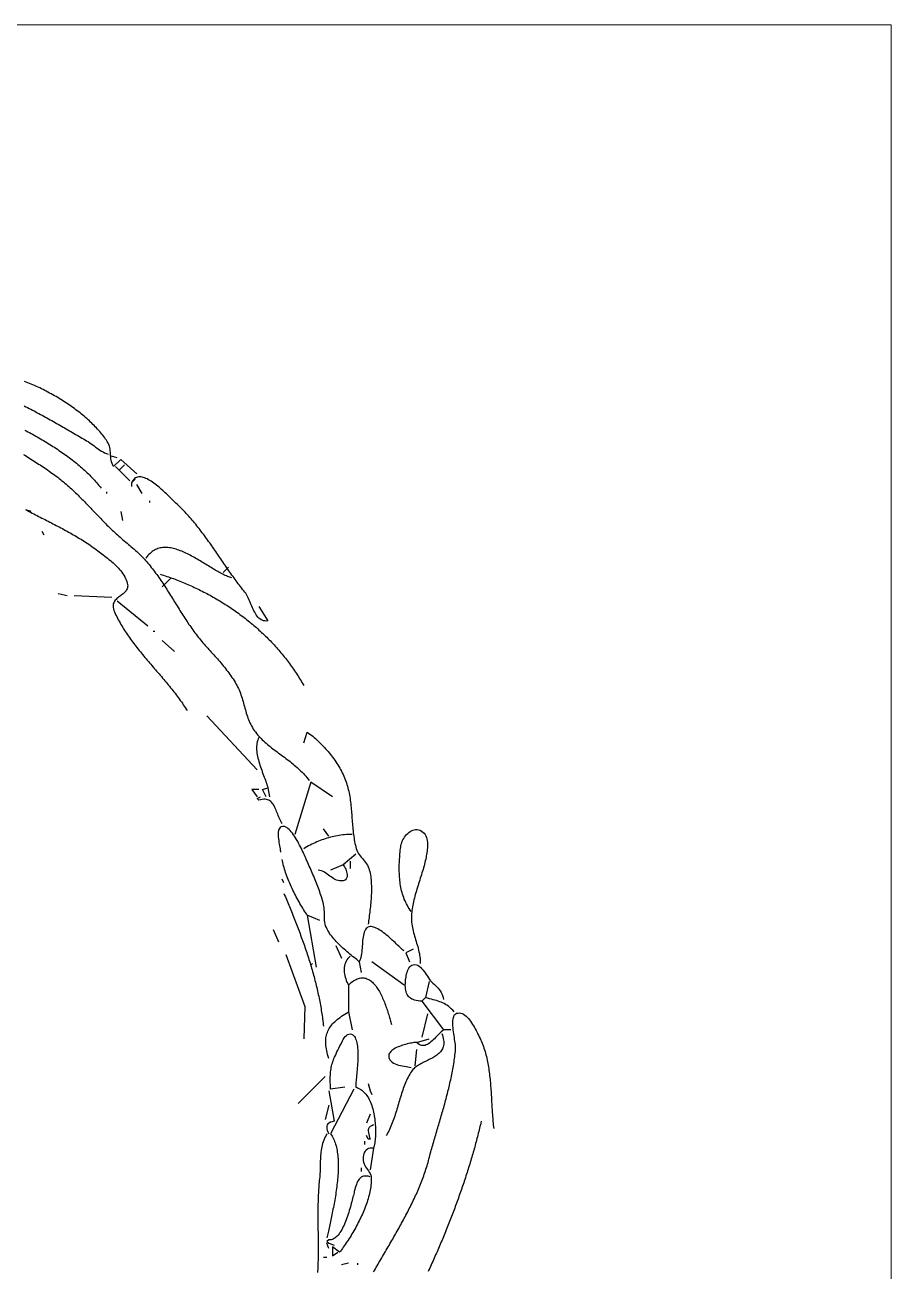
# Model space of a CAD drawing. Header units: millimetres. Extents: x 0 to 171, y 0 to 100.
# Drawn here: x 131 to 171, y 42.4 to 100 of the extents above; entities that cross this region are included whole.
import ezdxf

# ---------------------------------------------------------------- set-up
doc = ezdxf.new("R2010")
doc.units = ezdxf.units.MM
doc.layers.add('cut', color=7, linetype='CONTINUOUS', lineweight=0)
doc.layers.add('Gravur', color=7, linetype='CONTINUOUS')

msp = doc.modelspace()

# ---------------------------------------------------------------- linework, layer by layer
at = {"layer": 'cut'}
for p, q in [((0, 99.997), (171.046, 99.997)), ((171.046, 99.997), (171.046, 0))]:
    msp.add_line(p, q, dxfattribs=at)
at = {"layer": 'Gravur'}
for points in [[(136.153, 79.237), (135.406, 79.901), (135.074, 79.569), (135.034, 79.641), (135.002, 79.714), (134.978, 79.788), (134.961, 79.861), (134.948, 79.935), (134.94, 80.009), (134.934, 80.083), (134.929, 80.157), (134.924, 80.231), (134.917, 80.304), (134.908, 80.377), (134.896, 80.449), (134.878, 80.521), (134.854, 80.592), (134.822, 80.661), (134.781, 80.73), (134.742, 80.788), (134.701, 80.846), (134.659, 80.904), (134.615, 80.961), (134.571, 81.018), (134.525, 81.075), (134.478, 81.132), (134.43, 81.189), (134.381, 81.245), (134.33, 81.301), (134.279, 81.357), (134.226, 81.412), (134.173, 81.467), (134.118, 81.522), (134.063, 81.576), (134.006, 81.63), (133.949, 81.684), (133.89, 81.738), (133.831, 81.791), (133.771, 81.844), (133.709, 81.896), (133.647, 81.948), (133.585, 81.999), (133.521, 82.051), (133.457, 82.101), (133.392, 82.152), (133.326, 82.202), (133.259, 82.251), (133.192, 82.3), (133.124, 82.349), (133.055, 82.397), (132.986, 82.444), (132.916, 82.491), (132.845, 82.538), (132.774, 82.584), (132.702, 82.629), (132.63, 82.675), (132.557, 82.719), (132.484, 82.763), (132.41, 82.806), (132.336, 82.849), (132.262, 82.891), (132.187, 82.933), (132.111, 82.974), (132.035, 83.014), (131.959, 83.054), (131.883, 83.093), (131.806, 83.132), (131.729, 83.17), (131.652, 83.207), (131.574, 83.243), (131.497, 83.279), (131.419, 83.314), (131.341, 83.349), (131.262, 83.383), (131.184, 83.416), (131.106, 83.448), (131.027, 83.48), (130.948, 83.511)], [(130.938, 82.376), (131.014, 82.338), (131.089, 82.3), (131.165, 82.262), (131.24, 82.223), (131.315, 82.184), (131.391, 82.145), (131.466, 82.105), (131.541, 82.065), (131.616, 82.025), (131.691, 81.985), (131.766, 81.944), (131.84, 81.903), (131.915, 81.862), (131.99, 81.821), (132.064, 81.779), (132.139, 81.737), (132.213, 81.696), (132.287, 81.654), (132.361, 81.612), (132.435, 81.569), (132.509, 81.527), (132.583, 81.485), (132.657, 81.442), (132.731, 81.4), (132.804, 81.358), (132.878, 81.315), (132.951, 81.273), (133.024, 81.23), (133.098, 81.188), (133.171, 81.145), (133.244, 81.103), (133.316, 81.061), (133.389, 81.019), (133.462, 80.977), (133.534, 80.935), (133.606, 80.893), (133.679, 80.852), (133.751, 80.81), (133.823, 80.769), (133.898, 80.724), (133.97, 80.676), (134.04, 80.627), (134.107, 80.577), (134.173, 80.527), (134.239, 80.477), (134.304, 80.428), (134.371, 80.38), (134.439, 80.334), (134.509, 80.29), (134.582, 80.249), (134.658, 80.212), (134.739, 80.178), (134.825, 80.149)], [(130.961, 81.263), (131.033, 81.224), (131.106, 81.185), (131.178, 81.146), (131.251, 81.106), (131.323, 81.066), (131.396, 81.025), (131.469, 80.984), (131.541, 80.943), (131.614, 80.901), (131.686, 80.859), (131.759, 80.816), (131.831, 80.774), (131.904, 80.73), (131.976, 80.687), (132.048, 80.643), (132.119, 80.598), (132.191, 80.553), (132.262, 80.508), (132.333, 80.462), (132.404, 80.416), (132.475, 80.37), (132.545, 80.323), (132.615, 80.275), (132.684, 80.227), (132.753, 80.179), (132.822, 80.13), (132.89, 80.081), (132.958, 80.032), (133.026, 79.982), (133.092, 79.931), (133.159, 79.88), (133.225, 79.829), (133.29, 79.777), (133.355, 79.725), (133.419, 79.672), (133.482, 79.618), (133.545, 79.565), (133.607, 79.51), (133.669, 79.456), (133.729, 79.4), (133.789, 79.345), (133.849, 79.288), (133.907, 79.232), (133.965, 79.174), (134.022, 79.117), (134.078, 79.058), (134.133, 79), (134.187, 78.94), (134.241, 78.88), (134.293, 78.82), (134.345, 78.759), (134.395, 78.698), (134.445, 78.636), (134.494, 78.573)], [(130.898, 80.137), (130.968, 80.092), (131.039, 80.048), (131.109, 80.003), (131.179, 79.959), (131.249, 79.914), (131.32, 79.87), (131.39, 79.825), (131.46, 79.78), (131.53, 79.735), (131.6, 79.69), (131.669, 79.645), (131.739, 79.599), (131.808, 79.553), (131.877, 79.507), (131.946, 79.461), (132.014, 79.414), (132.083, 79.367), (132.151, 79.319), (132.219, 79.271), (132.286, 79.223), (132.353, 79.174), (132.42, 79.125), (132.487, 79.075), (132.553, 79.023), (132.618, 78.972), (132.683, 78.919), (132.748, 78.866), (132.812, 78.812), (132.875, 78.758), (132.938, 78.703), (133, 78.648), (133.062, 78.592), (133.124, 78.536), (133.185, 78.479), (133.246, 78.422), (133.306, 78.364), (133.366, 78.306), (133.426, 78.248), (133.486, 78.189), (133.545, 78.13), (133.604, 78.071), (133.662, 78.011), (133.721, 77.952), (133.779, 77.892), (133.838, 77.832), (133.896, 77.771), (133.954, 77.711), (134.011, 77.65), (134.069, 77.59), (134.127, 77.529), (134.185, 77.469), (134.242, 77.408), (134.3, 77.348), (134.358, 77.287), (134.416, 77.227), (134.474, 77.167), (134.532, 77.107), (134.59, 77.047), (134.648, 76.987), (134.707, 76.928), (134.766, 76.868), (134.825, 76.809), (134.884, 76.751), (134.943, 76.692), (135.003, 76.635), (135.064, 76.578), (135.125, 76.521), (135.187, 76.465), (135.25, 76.41), (135.313, 76.355), (135.376, 76.3), (135.44, 76.245), (135.504, 76.191), (135.568, 76.136), (135.633, 76.082), (135.697, 76.028), (135.761, 75.973), (135.825, 75.919), (135.889, 75.864), (135.953, 75.809), (136.016, 75.754), (136.078, 75.698), (136.14, 75.641), (136.202, 75.584), (136.263, 75.527), (136.323, 75.469), (136.382, 75.41), (136.44, 75.35), (136.497, 75.289), (136.553, 75.228), (136.608, 75.165), (136.661, 75.102), (136.714, 75.038), (136.766, 74.974), (136.817, 74.91), (136.868, 74.845), (136.918, 74.779), (136.968, 74.713), (137.017, 74.647), (137.065, 74.58), (137.113, 74.513), (137.161, 74.446), (137.208, 74.378), (137.255, 74.31), (137.301, 74.242), (137.347, 74.173), (137.393, 74.104), (137.438, 74.035), (137.483, 73.966), (137.528, 73.896), (137.573, 73.827), (137.617, 73.757), (137.661, 73.687), (137.705, 73.617), (137.749, 73.547), (137.793, 73.476), (137.837, 73.406), (137.88, 73.336), (137.924, 73.266), (137.968, 73.195), (138.011, 73.125), (138.055, 73.055), (138.099, 72.985), (138.142, 72.914), (138.186, 72.844), (138.23, 72.775), (138.275, 72.705), (138.319, 72.635), (138.364, 72.566), (138.409, 72.497), (138.454, 72.428), (138.5, 72.359), (138.545, 72.291), (138.592, 72.223), (138.638, 72.155), (138.685, 72.087), (138.733, 72.02), (138.783, 71.951), (138.833, 71.883), (138.885, 71.815), (138.937, 71.749), (138.989, 71.683), (139.042, 71.617), (139.096, 71.553), (139.15, 71.488), (139.205, 71.425), (139.26, 71.361), (139.315, 71.298), (139.37, 71.236), (139.426, 71.173), (139.481, 71.111), (139.537, 71.049), (139.593, 70.987), (139.649, 70.925), (139.705, 70.863), (139.761, 70.801), (139.816, 70.739), (139.872, 70.677), (139.927, 70.614), (139.981, 70.551), (140.036, 70.488), (140.09, 70.424), (140.144, 70.36), (140.197, 70.295), (140.249, 70.23), (140.301, 70.164), (140.352, 70.098), (140.403, 70.03), (140.453, 69.962), (140.502, 69.893), (140.55, 69.823), (140.597, 69.752), (140.644, 69.679), (140.689, 69.606), (140.733, 69.532), (140.773, 69.46), (140.811, 69.388), (140.846, 69.315), (140.878, 69.241), (140.908, 69.166), (140.937, 69.091), (140.964, 69.015), (140.989, 68.939), (141.013, 68.863), (141.036, 68.786), (141.059, 68.71), (141.081, 68.633), (141.102, 68.555), (141.124, 68.478), (141.145, 68.401), (141.167, 68.324), (141.189, 68.248), (141.212, 68.171), (141.237, 68.095), (141.262, 68.019), (141.289, 67.944), (141.317, 67.869), (141.348, 67.795), (141.38, 67.721), (141.415, 67.648), (141.452, 67.576), (141.492, 67.505), (141.535, 67.434), (141.581, 67.365), (141.631, 67.297), (141.68, 67.234), (141.73, 67.173), (141.783, 67.113), (141.837, 67.055), (141.892, 66.997), (141.949, 66.941), (142.007, 66.886), (142.066, 66.831), (142.127, 66.778), (142.188, 66.725), (142.251, 66.673), (142.314, 66.622), (142.378, 66.571), (142.442, 66.521), (142.508, 66.471), (142.573, 66.422), (142.639, 66.372), (142.706, 66.323), (142.772, 66.274), (142.839, 66.225), (142.906, 66.176), (142.973, 66.127), (143.04, 66.077), (143.106, 66.027), (143.172, 65.977), (143.238, 65.926), (143.303, 65.875), (143.368, 65.823), (143.432, 65.77), (143.495, 65.717), (143.558, 65.662), (143.619, 65.607), (143.679, 65.55), (143.739, 65.493), (143.797, 65.434), (143.854, 65.374), (143.909, 65.313), (143.963, 65.25), (144.016, 65.186), (144.067, 65.12), (144.116, 65.053)], [(135.24, 79.983), (134.908, 80.066)], [(135.821, 78.905), (135.157, 79.569)], [(135.572, 79.652), (135.323, 79.403)], [(141.793, 73.099), (142.208, 72.435), (142.136, 72.429), (142.069, 72.432), (142.007, 72.444), (141.949, 72.464), (141.895, 72.491), (141.844, 72.524), (141.796, 72.564), (141.752, 72.61), (141.71, 72.661), (141.671, 72.716), (141.634, 72.775), (141.599, 72.838), (141.566, 72.903), (141.534, 72.971), (141.502, 73.041), (141.472, 73.112), (141.442, 73.183), (141.412, 73.255), (141.382, 73.326), (141.352, 73.396), (141.321, 73.464), (141.289, 73.53), (141.256, 73.594), (141.221, 73.654), (141.184, 73.71), (141.146, 73.762), (141.094, 73.827), (141.043, 73.892), (140.992, 73.957), (140.941, 74.023), (140.891, 74.089), (140.841, 74.155), (140.792, 74.221), (140.743, 74.287), (140.694, 74.354), (140.646, 74.421), (140.598, 74.488), (140.55, 74.555), (140.502, 74.622), (140.455, 74.689), (140.407, 74.757), (140.36, 74.824), (140.313, 74.892), (140.266, 74.96), (140.22, 75.027), (140.173, 75.095), (140.127, 75.163), (140.08, 75.231), (140.034, 75.299), (139.987, 75.367), (139.941, 75.435), (139.894, 75.503), (139.847, 75.571), (139.801, 75.638), (139.754, 75.706), (139.707, 75.774), (139.66, 75.841), (139.613, 75.909), (139.565, 75.976), (139.518, 76.044), (139.47, 76.111), (139.422, 76.178), (139.374, 76.245), (139.325, 76.311), (139.276, 76.378), (139.227, 76.444), (139.177, 76.51), (139.127, 76.576), (139.077, 76.642), (139.026, 76.707), (138.975, 76.772), (138.923, 76.837), (138.871, 76.902), (138.818, 76.966), (138.765, 77.03), (138.711, 77.094), (138.657, 77.157), (138.602, 77.22), (138.547, 77.283), (138.491, 77.345), (138.434, 77.407), (138.377, 77.468), (138.319, 77.529), (138.26, 77.59), (138.2, 77.65), (138.14, 77.71), (138.079, 77.77), (138.017, 77.829), (137.955, 77.887), (137.891, 77.945), (137.86, 77.974), (137.826, 78.006), (137.788, 78.042), (137.748, 78.081), (137.706, 78.122), (137.661, 78.166), (137.613, 78.212), (137.564, 78.26), (137.512, 78.31), (137.459, 78.36), (137.404, 78.411), (137.348, 78.463), (137.291, 78.515), (137.232, 78.566), (137.173, 78.617), (137.112, 78.668), (137.051, 78.716), (136.99, 78.764), (136.928, 78.809), (136.867, 78.853), (136.805, 78.894), (136.744, 78.932), (136.683, 78.966), (136.623, 78.998), (136.563, 79.025), (136.504, 79.048), (136.447, 79.067), (136.391, 79.081), (136.336, 79.09), (136.283, 79.093), (136.231, 79.091), (136.182, 79.082), (136.134, 79.067), (136.089, 79.045), (136.046, 79.016), (136.006, 78.98), (135.969, 78.935), (135.935, 78.883), (135.904, 78.822), (136.07, 78.988)], [(134.742, 78.407), (134.742, 78.324)], [(135.904, 78.822), (135.904, 78.656)], [(136.401, 78.324), (136.153, 78.739)], [(136.733, 77.993), (136.733, 77.91)], [(131.258, 77.495), (131.01, 77.578), (131.084, 77.538), (131.158, 77.498), (131.233, 77.459), (131.307, 77.42), (131.381, 77.382), (131.455, 77.343), (131.529, 77.305), (131.603, 77.267), (131.677, 77.229), (131.75, 77.192), (131.824, 77.154), (131.898, 77.117), (131.971, 77.079), (132.045, 77.042), (132.118, 77.004), (132.191, 76.967), (132.264, 76.929), (132.338, 76.892), (132.411, 76.854), (132.483, 76.816), (132.556, 76.778), (132.629, 76.74), (132.702, 76.701), (132.774, 76.662), (132.847, 76.623), (132.919, 76.584), (132.991, 76.544), (133.063, 76.504), (133.135, 76.463), (133.207, 76.422), (133.279, 76.38), (133.351, 76.338), (133.422, 76.296), (133.493, 76.252), (133.565, 76.208), (133.636, 76.164), (133.707, 76.119), (133.778, 76.073), (133.849, 76.027), (133.92, 75.979), (133.99, 75.931), (134.06, 75.882), (134.131, 75.833), (134.201, 75.782), (134.271, 75.73), (134.341, 75.678), (134.411, 75.625), (134.471, 75.578), (134.532, 75.531), (134.596, 75.483), (134.66, 75.434), (134.725, 75.383), (134.79, 75.332), (134.856, 75.279), (134.922, 75.225), (134.987, 75.17), (135.051, 75.114), (135.115, 75.056), (135.177, 74.997), (135.237, 74.937), (135.296, 74.875), (135.352, 74.812), (135.406, 74.748), (135.456, 74.682), (135.504, 74.615), (135.548, 74.546), (135.589, 74.475), (135.625, 74.403), (135.657, 74.33), (135.684, 74.254), (135.707, 74.177), (135.719, 74.117), (135.723, 74.061), (135.72, 74.009), (135.71, 73.961), (135.694, 73.916), (135.673, 73.873), (135.648, 73.833), (135.618, 73.795), (135.584, 73.759), (135.548, 73.725), (135.509, 73.691), (135.468, 73.659), (135.427, 73.627), (135.384, 73.595), (135.342, 73.564), (135.3, 73.531), (135.26, 73.498), (135.221, 73.464), (135.185, 73.429), (135.151, 73.392), (135.121, 73.352), (135.096, 73.31), (135.075, 73.266), (135.059, 73.218), (135.05, 73.167), (135.047, 73.113), (135.051, 73.054), (135.063, 72.991), (135.083, 72.923), (135.112, 72.85), (135.146, 72.776), (135.18, 72.703), (135.216, 72.631), (135.252, 72.559), (135.29, 72.487), (135.329, 72.416), (135.368, 72.345), (135.408, 72.275), (135.45, 72.205), (135.492, 72.136), (135.535, 72.067), (135.578, 71.998), (135.623, 71.93), (135.668, 71.862), (135.714, 71.794), (135.76, 71.727), (135.808, 71.66), (135.856, 71.593), (135.904, 71.527), (135.953, 71.46), (136.002, 71.395), (136.053, 71.329), (136.103, 71.263), (136.154, 71.198), (136.205, 71.133), (136.257, 71.068), (136.309, 71.004), (136.362, 70.939), (136.415, 70.875), (136.468, 70.811), (136.521, 70.747), (136.575, 70.683), (136.629, 70.619), (136.683, 70.556), (136.737, 70.492), (136.791, 70.428), (136.846, 70.365), (136.9, 70.301), (136.955, 70.238), (137.01, 70.175), (137.064, 70.111), (137.119, 70.048), (137.173, 69.984), (137.227, 69.921), (137.282, 69.857), (137.336, 69.794), (137.39, 69.73), (137.443, 69.667), (137.497, 69.603), (137.55, 69.539), (137.603, 69.475), (137.655, 69.411), (137.708, 69.346), (137.76, 69.282), (137.811, 69.217), (137.862, 69.153), (137.913, 69.088), (137.963, 69.022), (138.013, 68.957), (138.062, 68.891), (138.11, 68.825), (138.158, 68.759), (138.206, 68.693), (138.252, 68.626), (138.298, 68.559), (138.344, 68.492), (138.388, 68.424), (138.432, 68.356), (138.475, 68.288)], [(135.406, 77.495), (135.489, 77.08)], [(131.756, 76.583), (131.839, 76.417)], [(140.549, 74.426), (140.499, 74.44), (140.447, 74.456), (140.395, 74.475), (140.342, 74.495), (140.288, 74.517), (140.233, 74.542), (140.178, 74.567), (140.121, 74.595), (140.064, 74.624), (140.006, 74.654), (139.947, 74.686), (139.888, 74.719), (139.828, 74.753), (139.768, 74.788), (139.707, 74.824), (139.645, 74.86), (139.583, 74.898), (139.521, 74.936), (139.458, 74.974), (139.395, 75.013), (139.331, 75.052), (139.267, 75.091), (139.202, 75.13), (139.138, 75.169), (139.073, 75.208), (139.008, 75.247), (138.943, 75.285), (138.877, 75.323), (138.812, 75.36), (138.747, 75.397), (138.681, 75.433), (138.615, 75.468), (138.55, 75.502), (138.484, 75.535), (138.419, 75.567), (138.354, 75.597), (138.289, 75.626), (138.224, 75.654), (138.159, 75.68), (138.095, 75.704), (138.03, 75.727), (137.966, 75.747), (137.903, 75.766), (137.84, 75.782), (137.777, 75.797), (137.715, 75.809), (137.653, 75.818), (137.592, 75.825), (137.531, 75.829), (137.471, 75.831), (137.411, 75.83), (137.352, 75.825), (137.294, 75.818), (137.237, 75.808), (137.18, 75.794), (137.124, 75.777), (137.068, 75.757), (137.014, 75.732), (136.961, 75.705), (136.908, 75.673), (136.856, 75.638), (136.805, 75.598), (136.756, 75.555), (136.707, 75.507), (136.659, 75.455), (136.613, 75.399), (136.567, 75.338)], [(140.383, 74.924), (140.134, 74.675)], [(137.231, 74.592), (137.307, 74.568), (137.383, 74.544), (137.459, 74.52), (137.535, 74.495), (137.611, 74.469), (137.686, 74.443), (137.762, 74.416), (137.837, 74.389), (137.913, 74.361), (137.988, 74.333), (138.063, 74.304), (138.138, 74.274), (138.213, 74.245), (138.288, 74.214), (138.363, 74.183), (138.437, 74.152), (138.512, 74.12), (138.586, 74.087), (138.66, 74.054), (138.734, 74.02), (138.807, 73.986), (138.881, 73.952), (138.954, 73.917), (139.028, 73.881), (139.1, 73.845), (139.173, 73.808), (139.246, 73.771), (139.318, 73.734), (139.39, 73.696), (139.462, 73.657), (139.534, 73.618), (139.606, 73.579), (139.677, 73.539), (139.748, 73.498), (139.819, 73.457), (139.889, 73.416), (139.959, 73.374), (140.029, 73.331), (140.099, 73.288), (140.168, 73.245), (140.238, 73.201), (140.306, 73.157), (140.375, 73.112), (140.443, 73.067), (140.511, 73.021), (140.579, 72.975), (140.646, 72.928), (140.713, 72.881), (140.78, 72.834), (140.847, 72.786), (140.913, 72.737), (140.978, 72.689), (141.044, 72.639), (141.109, 72.59), (141.173, 72.539), (141.238, 72.489), (141.302, 72.438), (141.365, 72.386), (141.428, 72.334), (141.491, 72.282), (141.553, 72.229), (141.615, 72.176), (141.677, 72.123), (141.738, 72.068), (141.799, 72.014), (141.859, 71.959), (141.919, 71.904), (141.979, 71.848), (142.038, 71.792), (142.096, 71.736), (142.155, 71.679), (142.212, 71.621), (142.27, 71.564), (142.326, 71.506), (142.383, 71.447), (142.439, 71.388), (142.494, 71.329), (142.549, 71.269), (142.603, 71.209), (142.657, 71.149), (142.711, 71.088), (142.763, 71.027), (142.816, 70.965), (142.868, 70.903), (142.919, 70.841), (142.97, 70.778), (143.02, 70.715), (143.07, 70.652), (143.119, 70.588), (143.168, 70.524), (143.216, 70.459), (143.263, 70.394), (143.31, 70.329), (143.357, 70.263), (143.403, 70.197), (143.448, 70.131), (143.492, 70.064), (143.537, 69.997), (143.58, 69.93), (143.623, 69.862), (143.665, 69.794), (143.707, 69.726), (143.748, 69.657), (143.788, 69.588), (143.828, 69.519), (143.867, 69.449)], [(137.729, 74.426), (137.314, 74.011)], [(132.917, 73.596), (132.503, 73.679)], [(134.991, 73.513), (133.249, 73.596)], [(136.65, 72.186), (135.24, 73.348)], [(136.982, 71.937), (136.899, 71.937)], [(137.894, 71.025), (137.314, 71.523)], [(141.71, 65.55), (139.388, 68.039)], [(141.793, 67.043), (141.763, 66.978), (141.739, 66.912), (141.719, 66.843), (141.705, 66.772), (141.695, 66.7), (141.689, 66.627), (141.688, 66.552), (141.69, 66.477), (141.696, 66.4), (141.705, 66.322), (141.718, 66.244), (141.733, 66.164), (141.751, 66.085), (141.771, 66.005), (141.793, 65.925), (141.816, 65.845), (141.842, 65.764), (141.868, 65.684), (141.896, 65.605), (141.924, 65.525), (141.953, 65.447), (141.982, 65.369), (142.01, 65.292), (142.039, 65.215), (142.067, 65.14), (142.094, 65.067), (142.12, 64.994), (142.145, 64.923), (142.168, 64.854), (142.189, 64.786), (142.208, 64.721)], [(143.867, 66.795), (144.033, 67.292), (144.096, 67.246), (144.158, 67.199), (144.221, 67.15), (144.283, 67.099), (144.345, 67.047), (144.407, 66.994), (144.469, 66.939), (144.529, 66.884), (144.59, 66.827), (144.65, 66.768), (144.709, 66.709), (144.768, 66.648), (144.826, 66.586), (144.883, 66.524), (144.939, 66.46), (144.995, 66.395), (145.049, 66.329), (145.103, 66.263), (145.155, 66.195), (145.207, 66.127), (145.257, 66.058), (145.307, 65.988), (145.355, 65.917), (145.401, 65.846), (145.447, 65.774), (145.491, 65.702), (145.533, 65.628), (145.574, 65.555), (145.614, 65.481), (145.651, 65.406), (145.688, 65.331), (145.722, 65.256), (145.755, 65.18), (145.786, 65.104), (145.815, 65.028), (145.842, 64.951), (145.867, 64.875), (145.89, 64.798), (145.911, 64.721), (145.932, 64.639), (145.95, 64.557), (145.967, 64.475), (145.983, 64.393), (145.997, 64.31), (146.01, 64.227), (146.022, 64.144), (146.033, 64.061), (146.043, 63.977), (146.052, 63.894), (146.06, 63.81), (146.068, 63.726), (146.075, 63.642), (146.082, 63.558), (146.088, 63.474), (146.095, 63.39), (146.101, 63.306), (146.107, 63.222), (146.114, 63.138), (146.12, 63.054), (146.127, 62.97), (146.135, 62.887), (146.143, 62.804), (146.152, 62.72), (146.161, 62.637), (146.171, 62.555), (146.183, 62.472), (146.195, 62.39), (146.209, 62.308), (146.224, 62.226), (146.24, 62.145), (146.258, 62.064), (146.277, 61.984), (146.298, 61.904), (146.324, 61.829), (146.356, 61.759), (146.394, 61.692), (146.437, 61.628), (146.484, 61.567), (146.534, 61.507), (146.584, 61.447), (146.635, 61.388), (146.685, 61.327), (146.733, 61.265), (146.778, 61.201), (146.819, 61.134), (146.854, 61.063), (146.882, 60.988), (146.903, 60.915), (146.922, 60.841), (146.939, 60.764), (146.953, 60.686), (146.966, 60.606), (146.976, 60.525), (146.984, 60.442), (146.991, 60.359), (146.996, 60.274), (146.999, 60.189), (147, 60.103), (147, 60.016), (146.999, 59.928), (146.997, 59.841), (146.993, 59.753), (146.988, 59.664), (146.983, 59.576), (146.976, 59.488), (146.969, 59.401), (146.961, 59.313), (146.952, 59.227), (146.943, 59.14), (146.933, 59.055), (146.923, 58.971), (146.913, 58.887), (146.903, 58.805), (146.893, 58.724), (146.882, 58.645), (146.872, 58.567), (146.862, 58.491), (146.853, 58.417)], [(141.793, 64.638), (141.461, 64.638), (141.71, 64.306)], [(142.125, 64.306), (141.959, 64.638), (142.208, 64.721), (142.291, 64.306)], [(145.194, 64.306), (144.199, 64.97), (143.452, 62.564)], [(142.871, 63.062), (142.836, 63.118), (142.803, 63.177), (142.773, 63.238), (142.744, 63.301), (142.717, 63.364), (142.69, 63.428), (142.665, 63.493), (142.64, 63.557), (142.615, 63.62), (142.59, 63.682), (142.565, 63.742), (142.538, 63.801), (142.51, 63.857), (142.481, 63.91), (142.449, 63.96), (142.416, 64.006), (142.379, 64.048), (142.34, 64.085), (142.297, 64.118), (142.251, 64.144), (142.2, 64.165), (142.145, 64.179), (142.086, 64.187), (142.021, 64.187), (141.951, 64.18), (141.875, 64.164), (141.793, 64.14), (141.71, 64.223), (141.876, 64.306)], [(148.512, 57.172), (148.481, 57.196), (148.446, 57.226), (148.407, 57.261), (148.363, 57.301), (148.315, 57.346), (148.264, 57.394), (148.21, 57.445), (148.153, 57.499), (148.094, 57.555), (148.032, 57.613), (147.968, 57.672), (147.903, 57.731), (147.836, 57.79), (147.768, 57.848), (147.7, 57.905), (147.631, 57.961), (147.562, 58.014), (147.493, 58.064), (147.425, 58.111), (147.358, 58.154), (147.292, 58.193), (147.227, 58.226), (147.164, 58.254), (147.103, 58.276), (147.045, 58.291), (146.989, 58.298), (146.937, 58.298), (146.887, 58.29), (146.842, 58.273), (146.8, 58.246), (146.763, 58.209), (146.725, 58.157), (146.693, 58.098), (146.667, 58.034), (146.645, 57.964), (146.628, 57.89), (146.614, 57.813), (146.603, 57.732), (146.595, 57.649), (146.588, 57.563), (146.582, 57.477), (146.576, 57.389), (146.571, 57.302), (146.564, 57.215), (146.556, 57.129), (146.545, 57.045), (146.532, 56.964), (146.515, 56.886), (146.495, 56.811), (146.469, 56.74), (146.438, 56.675), (146.379, 56.722), (146.319, 56.77), (146.258, 56.819), (146.195, 56.869), (146.132, 56.92), (146.068, 56.972), (146.004, 57.025), (145.939, 57.079), (145.874, 57.134), (145.81, 57.19), (145.745, 57.247), (145.682, 57.304), (145.619, 57.363), (145.556, 57.422), (145.495, 57.482), (145.435, 57.542), (145.377, 57.604), (145.32, 57.666), (145.265, 57.729), (145.212, 57.792), (145.162, 57.856), (145.114, 57.92), (145.068, 57.985), (145.025, 58.051), (144.985, 58.117), (144.949, 58.184), (144.916, 58.251), (144.883, 58.332), (144.859, 58.413), (144.842, 58.495), (144.832, 58.577), (144.826, 58.659), (144.824, 58.742), (144.824, 58.825), (144.824, 58.908), (144.824, 58.992), (144.821, 59.075), (144.815, 59.16), (144.803, 59.244), (144.785, 59.329), (144.763, 59.415), (144.74, 59.499), (144.716, 59.583), (144.69, 59.667), (144.664, 59.749), (144.637, 59.831), (144.609, 59.912), (144.581, 59.992), (144.551, 60.072), (144.521, 60.152), (144.491, 60.231), (144.46, 60.31), (144.428, 60.388), (144.396, 60.466), (144.363, 60.544), (144.33, 60.622), (144.296, 60.7), (144.263, 60.777), (144.229, 60.855), (144.195, 60.933), (144.16, 61.01), (144.126, 61.088), (144.091, 61.166), (144.057, 61.244), (144.022, 61.323), (144.004, 61.364), (143.983, 61.413), (143.959, 61.468), (143.932, 61.53), (143.903, 61.597), (143.871, 61.668), (143.837, 61.744), (143.8, 61.822), (143.761, 61.903), (143.721, 61.986), (143.678, 62.069), (143.634, 62.153), (143.589, 62.236), (143.542, 62.318), (143.494, 62.397), (143.445, 62.474), (143.395, 62.548), (143.345, 62.617), (143.294, 62.681), (143.243, 62.74), (143.191, 62.792), (143.139, 62.836), (143.088, 62.873), (143.036, 62.901), (142.985, 62.92), (142.935, 62.929), (142.885, 62.927), (142.828, 62.91), (142.782, 62.881), (142.746, 62.841), (142.719, 62.792), (142.701, 62.734), (142.689, 62.668), (142.685, 62.597), (142.685, 62.521), (142.69, 62.442), (142.699, 62.36), (142.71, 62.278), (142.723, 62.196), (142.737, 62.115), (142.751, 62.037), (142.764, 61.964), (142.776, 61.895), (142.784, 61.833), (142.788, 61.779), (142.788, 61.735)], [(146.106, 62.564), (146.018, 62.561), (145.931, 62.557), (145.845, 62.551), (145.759, 62.544), (145.674, 62.535), (145.591, 62.524), (145.507, 62.512), (145.425, 62.498), (145.343, 62.483), (145.262, 62.466), (145.181, 62.447), (145.101, 62.427), (145.021, 62.406), (144.942, 62.383), (144.864, 62.358), (144.786, 62.332), (144.708, 62.304), (144.63, 62.275), (144.553, 62.244), (144.476, 62.212), (144.4, 62.178), (144.323, 62.143), (144.247, 62.106), (144.171, 62.068), (144.095, 62.028), (144.019, 61.987), (143.943, 61.945), (143.867, 61.901)], [(145.028, 62.481), (144.779, 62.813)], [(148.844, 58.997), (148.794, 59.064), (148.748, 59.132), (148.704, 59.202), (148.663, 59.272), (148.624, 59.343), (148.588, 59.416), (148.555, 59.489), (148.523, 59.564), (148.494, 59.639), (148.468, 59.715), (148.443, 59.792), (148.421, 59.87), (148.4, 59.948), (148.382, 60.027), (148.365, 60.107), (148.35, 60.187), (148.337, 60.268), (148.326, 60.349), (148.316, 60.43), (148.308, 60.512), (148.302, 60.594), (148.297, 60.676), (148.293, 60.758), (148.29, 60.841), (148.289, 60.924), (148.289, 61.006), (148.29, 61.089), (148.292, 61.172), (148.295, 61.254), (148.299, 61.336), (148.304, 61.419), (148.309, 61.5), (148.316, 61.582), (148.323, 61.663), (148.33, 61.744), (148.338, 61.824), (148.346, 61.904), (148.355, 61.983), (148.365, 62.047), (148.381, 62.112), (148.402, 62.178), (148.429, 62.245), (148.46, 62.311), (148.496, 62.376), (148.536, 62.439), (148.58, 62.5), (148.629, 62.556), (148.68, 62.608), (148.735, 62.655), (148.792, 62.696), (148.853, 62.731), (148.915, 62.757), (148.98, 62.776), (149.046, 62.785), (149.114, 62.784), (149.182, 62.773), (149.252, 62.75), (149.323, 62.715), (149.385, 62.67), (149.438, 62.618), (149.483, 62.559), (149.518, 62.494), (149.546, 62.424), (149.567, 62.35), (149.581, 62.272), (149.59, 62.192), (149.594, 62.11), (149.594, 62.028), (149.59, 61.946), (149.583, 61.864), (149.574, 61.785), (149.564, 61.709), (149.552, 61.637), (149.541, 61.569), (149.527, 61.493), (149.511, 61.416), (149.494, 61.339), (149.476, 61.26), (149.456, 61.181), (149.434, 61.102), (149.412, 61.022), (149.389, 60.941), (149.365, 60.86), (149.34, 60.778), (149.315, 60.696), (149.289, 60.613), (149.263, 60.531), (149.236, 60.448), (149.21, 60.364), (149.183, 60.281), (149.157, 60.198), (149.131, 60.114), (149.105, 60.031), (149.08, 59.947), (149.056, 59.864), (149.032, 59.78), (149.009, 59.697), (148.987, 59.615), (148.967, 59.532), (148.947, 59.45), (148.929, 59.368), (148.913, 59.287), (148.898, 59.206), (148.884, 59.126), (148.873, 59.046), (148.864, 58.967), (148.857, 58.888), (148.852, 58.811), (148.849, 58.734), (148.849, 58.658), (148.852, 58.583), (148.857, 58.502), (148.867, 58.421), (148.879, 58.34), (148.894, 58.259), (148.911, 58.178), (148.93, 58.097), (148.951, 58.016), (148.973, 57.935), (148.996, 57.854), (149.02, 57.774), (149.045, 57.693), (149.069, 57.613), (149.094, 57.532), (149.117, 57.452), (149.141, 57.372), (149.163, 57.293), (149.183, 57.214), (149.202, 57.135), (149.219, 57.056), (149.233, 56.978), (149.245, 56.9), (149.254, 56.822), (149.259, 56.745), (149.261, 56.668), (149.258, 56.592)], [(144.033, 58.831), (143.991, 58.891), (143.949, 58.953), (143.906, 59.017), (143.864, 59.083), (143.821, 59.151), (143.778, 59.22), (143.736, 59.291), (143.693, 59.364), (143.651, 59.438), (143.609, 59.513), (143.567, 59.589), (143.526, 59.667), (143.485, 59.745), (143.445, 59.824), (143.406, 59.904), (143.367, 59.984), (143.329, 60.065), (143.291, 60.146), (143.255, 60.228), (143.22, 60.31), (143.186, 60.391), (143.153, 60.473), (143.121, 60.554), (143.09, 60.635), (143.061, 60.716), (143.033, 60.796), (143.007, 60.875), (142.982, 60.954), (142.959, 61.032), (142.938, 61.108), (142.918, 61.184), (142.901, 61.258), (142.885, 61.331), (142.871, 61.403)], [(146.272, 61.652), (145.692, 61.154), (145.723, 61.111), (145.754, 61.061), (145.784, 61.007), (145.811, 60.95), (145.834, 60.89), (145.854, 60.828), (145.868, 60.767), (145.876, 60.707), (145.877, 60.649), (145.871, 60.594), (145.855, 60.544), (145.83, 60.5), (145.795, 60.464), (145.747, 60.435), (145.688, 60.416), (145.615, 60.407), (145.528, 60.411), (145.455, 60.423), (145.387, 60.444), (145.322, 60.473), (145.26, 60.508), (145.199, 60.548), (145.139, 60.592), (145.08, 60.637), (145.021, 60.683), (144.96, 60.728), (144.897, 60.771), (144.832, 60.81), (144.764, 60.845), (144.691, 60.873), (144.613, 60.894), (144.53, 60.905)], [(145.692, 61.154), (145.111, 60.905)], [(146.023, 61.32), (146.023, 60.988)], [(142.954, 60.324), (142.871, 60.49)], [(142.954, 59.827), (142.986, 59.751), (143.018, 59.676), (143.05, 59.6), (143.082, 59.524), (143.114, 59.448), (143.146, 59.372), (143.177, 59.295), (143.209, 59.219), (143.24, 59.142), (143.272, 59.065), (143.303, 58.988), (143.334, 58.911), (143.365, 58.833), (143.396, 58.756), (143.427, 58.678), (143.458, 58.6), (143.489, 58.522), (143.519, 58.444), (143.549, 58.366), (143.579, 58.288), (143.609, 58.209), (143.639, 58.131), (143.668, 58.052), (143.698, 57.973), (143.727, 57.894), (143.756, 57.815), (143.785, 57.736), (143.813, 57.657), (143.841, 57.578), (143.869, 57.498), (143.897, 57.419), (143.925, 57.339), (143.952, 57.259), (143.979, 57.179), (144.005, 57.099), (144.032, 57.019), (144.058, 56.939), (144.084, 56.859), (144.109, 56.779), (144.134, 56.698), (144.159, 56.618), (144.184, 56.537), (144.208, 56.457), (144.232, 56.376), (144.256, 56.295), (144.279, 56.214), (144.301, 56.133), (144.324, 56.052), (144.346, 55.971), (144.368, 55.89), (144.389, 55.809), (144.41, 55.728), (144.43, 55.647), (144.45, 55.566), (144.47, 55.484), (144.489, 55.403), (144.508, 55.321), (144.526, 55.24), (144.544, 55.158), (144.561, 55.077), (144.578, 54.995), (144.595, 54.914), (144.611, 54.832), (144.626, 54.751), (144.641, 54.669), (144.656, 54.587), (144.669, 54.506), (144.683, 54.424), (144.696, 54.342), (144.708, 54.261), (144.72, 54.179), (144.731, 54.097), (144.742, 54.015), (144.752, 53.934), (144.762, 53.852), (144.771, 53.77), (144.779, 53.689)], [(144.613, 58.583), (144.033, 58.831), (144.447, 56.426)], [(142.457, 58.168), (142.706, 57.587)], [(145.36, 57.421), (145.609, 56.841)], [(148.927, 57.255), (148.595, 57.089), (148.761, 56.675)], [(143.037, 57.007), (143.922, 54.601), (143.867, 53.108)], [(144.282, 56.592), (144.199, 56.509)], [(146.023, 56.924), (145.963, 56.872), (145.911, 56.816), (145.867, 56.756), (145.829, 56.692), (145.798, 56.625), (145.774, 56.556), (145.757, 56.484), (145.745, 56.41), (145.74, 56.335), (145.74, 56.258), (145.745, 56.182), (145.755, 56.105), (145.769, 56.028), (145.789, 55.952), (145.812, 55.877), (145.839, 55.803), (145.87, 55.732), (145.904, 55.663), (145.941, 55.596), (146.002, 55.654), (146.062, 55.705), (146.121, 55.751), (146.179, 55.791), (146.236, 55.826), (146.292, 55.856), (146.346, 55.88), (146.4, 55.899), (146.453, 55.913), (146.504, 55.923), (146.555, 55.928), (146.605, 55.928), (146.653, 55.925), (146.701, 55.917), (146.748, 55.905), (146.794, 55.889), (146.838, 55.87), (146.882, 55.847), (146.925, 55.82), (146.967, 55.79), (147.008, 55.758), (147.048, 55.722), (147.088, 55.683), (147.126, 55.642), (147.163, 55.598), (147.2, 55.551), (147.235, 55.503), (147.27, 55.452), (147.304, 55.4), (147.337, 55.345), (147.37, 55.289), (147.401, 55.231), (147.432, 55.172), (147.462, 55.112), (147.491, 55.051), (147.519, 54.989), (147.546, 54.925), (147.573, 54.862), (147.599, 54.798), (147.624, 54.733), (147.649, 54.668), (147.672, 54.603), (147.695, 54.539), (147.717, 54.474), (147.739, 54.41), (147.76, 54.347), (147.78, 54.284), (147.799, 54.221), (147.818, 54.16), (147.836, 54.1), (147.854, 54.042), (147.87, 53.984), (147.887, 53.928), (147.902, 53.874), (147.917, 53.822), (147.931, 53.771)], [(146.438, 56.675), (146.521, 56.177)], [(148.512, 55.596), (147.019, 56.675)], [(149.341, 54.85), (149.246, 54.854), (149.157, 54.862), (149.076, 54.876), (149.001, 54.895), (148.933, 54.919), (148.871, 54.948), (148.816, 54.982), (148.767, 55.02), (148.724, 55.063), (148.686, 55.112), (148.654, 55.164), (148.627, 55.222), (148.606, 55.284), (148.589, 55.351), (148.578, 55.422), (148.571, 55.498), (148.568, 55.578), (148.57, 55.663), (148.576, 55.752), (148.585, 55.845), (148.593, 55.904), (148.603, 55.969), (148.615, 56.039), (148.631, 56.11), (148.65, 56.182), (148.674, 56.253), (148.702, 56.32), (148.736, 56.382), (148.776, 56.436), (148.823, 56.481), (148.876, 56.515), (148.937, 56.536), (149.006, 56.541), (149.083, 56.529), (149.147, 56.506), (149.209, 56.469), (149.268, 56.42), (149.325, 56.363), (149.381, 56.298), (149.434, 56.227), (149.487, 56.152), (149.538, 56.076), (149.589, 55.999), (149.64, 55.924), (149.691, 55.853), (149.742, 55.787), (149.793, 55.729), (149.846, 55.679), (149.916, 55.619), (149.981, 55.561), (150.04, 55.502), (150.094, 55.443), (150.143, 55.383), (150.187, 55.32), (150.226, 55.253), (150.261, 55.182), (150.29, 55.106), (150.316, 55.023), (150.337, 54.933)], [(145.941, 55.596), (145.941, 54.352)], [(149.673, 55.762), (149.507, 55.016)], [(150.835, 54.352), (150.764, 54.428), (150.695, 54.496), (150.627, 54.556), (150.561, 54.61), (150.495, 54.657), (150.429, 54.699), (150.363, 54.736), (150.296, 54.769), (150.228, 54.799), (150.159, 54.825), (150.088, 54.85), (150.014, 54.872), (149.939, 54.895), (149.86, 54.916), (149.778, 54.939), (149.692, 54.962), (149.602, 54.988), (149.507, 55.016), (149.341, 54.85), (150.337, 53.523), (150.284, 53.479), (150.231, 53.432), (150.178, 53.382), (150.125, 53.329), (150.072, 53.275), (150.019, 53.22), (149.965, 53.166), (149.912, 53.112), (149.858, 53.059), (149.805, 53.009), (149.751, 52.963), (149.697, 52.92), (149.643, 52.882), (149.589, 52.85), (149.534, 52.824), (149.48, 52.805), (149.425, 52.794), (149.37, 52.792), (149.315, 52.8), (149.26, 52.818), (149.204, 52.847), (149.148, 52.888), (149.093, 52.942), (149.673, 53.108)], [(145.028, 52.195), (144.999, 52.29), (144.974, 52.381), (144.952, 52.47), (144.933, 52.555), (144.917, 52.638), (144.904, 52.719), (144.895, 52.797), (144.889, 52.872), (144.886, 52.946), (144.887, 53.017), (144.891, 53.086), (144.898, 53.153), (144.909, 53.219), (144.923, 53.282), (144.941, 53.344), (144.962, 53.405), (144.986, 53.464), (145.014, 53.522), (145.045, 53.578), (145.08, 53.634), (145.118, 53.688), (145.16, 53.742), (145.205, 53.794), (145.254, 53.846), (145.307, 53.898), (145.363, 53.949), (145.422, 54), (145.485, 54.05), (145.552, 54.1), (145.622, 54.15), (145.696, 54.2), (145.774, 54.251), (145.855, 54.301), (145.941, 54.352), (146.106, 53.523)], [(147.102, 42.326), (147.143, 42.398), (147.184, 42.47), (147.225, 42.542), (147.267, 42.614), (147.308, 42.686), (147.35, 42.758), (147.392, 42.83), (147.434, 42.903), (147.476, 42.975), (147.519, 43.047), (147.561, 43.12), (147.603, 43.192), (147.646, 43.265), (147.688, 43.338), (147.731, 43.41), (147.773, 43.483), (147.816, 43.556), (147.858, 43.629), (147.9, 43.702), (147.943, 43.775), (147.985, 43.848), (148.027, 43.921), (148.069, 43.994), (148.111, 44.068), (148.153, 44.141), (148.195, 44.215), (148.236, 44.288), (148.277, 44.362), (148.319, 44.436), (148.36, 44.51), (148.4, 44.583), (148.441, 44.657), (148.481, 44.732), (148.521, 44.806), (148.561, 44.88), (148.6, 44.954), (148.639, 45.029), (148.678, 45.103), (148.716, 45.178), (148.754, 45.253), (148.792, 45.328), (148.829, 45.403), (148.866, 45.478), (148.903, 45.553), (148.939, 45.628), (148.975, 45.704), (149.01, 45.779), (149.045, 45.855), (149.079, 45.93), (149.113, 46.006), (149.146, 46.082), (149.179, 46.158), (149.211, 46.235), (149.243, 46.311), (149.274, 46.387), (149.304, 46.464), (149.334, 46.541), (149.363, 46.618), (149.392, 46.695), (149.42, 46.772), (149.448, 46.849), (149.474, 46.926), (149.5, 47.004), (149.526, 47.081), (149.55, 47.159), (149.574, 47.237), (149.597, 47.315), (149.62, 47.393), (149.641, 47.472), (149.662, 47.55), (149.683, 47.631), (149.705, 47.712), (149.726, 47.792), (149.748, 47.873), (149.77, 47.953), (149.793, 48.033), (149.815, 48.113), (149.838, 48.193), (149.86, 48.273), (149.883, 48.353), (149.906, 48.432), (149.929, 48.512), (149.953, 48.591), (149.976, 48.671), (149.999, 48.75), (150.023, 48.829), (150.046, 48.908), (150.069, 48.988), (150.093, 49.067), (150.116, 49.146), (150.14, 49.225), (150.163, 49.304), (150.186, 49.383), (150.209, 49.462), (150.232, 49.541), (150.255, 49.62), (150.278, 49.699), (150.301, 49.778), (150.324, 49.857), (150.346, 49.936), (150.368, 50.015), (150.39, 50.095), (150.412, 50.174), (150.434, 50.253), (150.455, 50.333), (150.476, 50.412), (150.497, 50.492), (150.518, 50.571), (150.538, 50.651), (150.558, 50.731), (150.577, 50.811), (150.597, 50.891), (150.616, 50.971), (150.634, 51.051), (150.652, 51.132), (150.67, 51.212), (150.687, 51.293), (150.704, 51.374), (150.721, 51.455), (150.737, 51.536), (150.752, 51.618), (150.767, 51.699), (150.782, 51.781), (150.796, 51.863), (150.809, 51.945), (150.822, 52.027), (150.835, 52.11), (150.846, 52.193), (150.857, 52.276), (150.868, 52.359), (150.878, 52.442), (150.887, 52.526), (150.896, 52.61), (150.898, 52.656), (150.896, 52.71), (150.892, 52.772), (150.884, 52.841), (150.875, 52.915), (150.864, 52.995), (150.851, 53.078), (150.838, 53.165), (150.825, 53.254), (150.812, 53.345), (150.8, 53.436), (150.789, 53.528), (150.78, 53.618), (150.774, 53.706), (150.77, 53.791), (150.769, 53.872), (150.773, 53.949), (150.78, 54.021), (150.792, 54.086), (150.81, 54.144), (150.834, 54.194), (150.863, 54.235), (150.9, 54.266), (150.944, 54.286), (151.009, 54.301), (151.074, 54.302), (151.137, 54.292), (151.199, 54.272), (151.26, 54.241), (151.319, 54.203), (151.377, 54.156), (151.432, 54.104), (151.486, 54.045), (151.538, 53.982), (151.588, 53.916), (151.636, 53.847), (151.682, 53.776), (151.725, 53.705), (151.766, 53.634), (151.804, 53.564), (151.84, 53.497), (151.873, 53.434), (151.903, 53.375), (151.931, 53.321), (151.955, 53.274), (151.992, 53.201), (152.028, 53.127), (152.062, 53.052), (152.094, 52.978), (152.125, 52.902), (152.154, 52.827), (152.182, 52.75), (152.208, 52.674), (152.233, 52.597), (152.257, 52.519), (152.279, 52.441), (152.3, 52.363), (152.32, 52.285), (152.339, 52.206), (152.356, 52.127), (152.373, 52.047), (152.388, 51.967), (152.403, 51.887), (152.417, 51.807), (152.429, 51.726), (152.441, 51.645), (152.452, 51.564), (152.463, 51.483), (152.472, 51.402), (152.481, 51.32), (152.49, 51.239), (152.497, 51.157), (152.505, 51.075), (152.512, 50.993), (152.518, 50.911), (152.524, 50.829), (152.53, 50.747), (152.535, 50.665), (152.54, 50.582), (152.545, 50.5), (152.55, 50.418), (152.554, 50.336), (152.559, 50.254), (152.563, 50.172), (152.568, 50.09), (152.573, 50.008), (152.577, 49.926), (152.582, 49.845), (152.587, 49.763), (152.593, 49.682), (152.598, 49.601), (152.604, 49.52), (152.611, 49.439), (152.617, 49.359), (152.625, 49.278), (152.632, 49.199), (152.641, 49.119), (152.65, 49.039), (152.659, 48.96)], [(149.59, 54.269), (149.341, 53.191)], [(145.775, 50.868), (145.111, 50.785), (145.106, 50.894), (145.102, 50.996), (145.099, 51.092), (145.097, 51.183), (145.097, 51.269), (145.099, 51.352), (145.102, 51.43), (145.106, 51.505), (145.113, 51.578), (145.121, 51.648), (145.132, 51.717), (145.144, 51.784), (145.159, 51.851), (145.176, 51.917), (145.195, 51.984), (145.217, 52.051), (145.242, 52.12), (145.269, 52.19), (145.299, 52.263), (145.332, 52.339), (145.368, 52.418), (145.407, 52.5), (145.449, 52.587), (145.495, 52.679), (145.544, 52.776), (145.567, 52.823), (145.594, 52.88), (145.626, 52.944), (145.661, 53.012), (145.701, 53.08), (145.744, 53.147), (145.79, 53.207), (145.841, 53.26), (145.894, 53.301), (145.951, 53.327), (146.011, 53.336), (146.074, 53.324), (146.14, 53.288), (146.179, 53.254), (146.213, 53.213), (146.244, 53.166), (146.271, 53.112), (146.294, 53.052), (146.315, 52.987), (146.331, 52.918), (146.345, 52.843), (146.356, 52.765), (146.364, 52.683), (146.37, 52.598), (146.374, 52.51), (146.376, 52.42), (146.375, 52.328), (146.374, 52.235), (146.37, 52.141), (146.366, 52.046), (146.36, 51.952), (146.353, 51.857), (146.346, 51.764), (146.338, 51.672), (146.33, 51.581), (146.321, 51.493), (146.313, 51.407), (146.305, 51.324), (146.298, 51.245), (146.291, 51.17), (146.285, 51.099), (146.279, 51.033), (146.276, 50.972), (146.273, 50.917), (146.272, 50.868), (146.334, 50.851), (146.394, 50.828), (146.451, 50.8), (146.505, 50.768), (146.558, 50.732), (146.608, 50.691), (146.655, 50.647), (146.701, 50.598), (146.744, 50.546), (146.785, 50.491), (146.824, 50.432), (146.86, 50.371), (146.895, 50.306), (146.927, 50.239), (146.958, 50.17), (146.986, 50.098), (147.013, 50.024), (147.037, 49.949), (147.059, 49.872), (147.08, 49.793), (147.099, 49.713), (147.116, 49.632), (147.131, 49.551), (147.144, 49.469), (147.156, 49.386), (147.166, 49.303), (147.174, 49.22), (147.18, 49.137), (147.185, 49.055), (147.189, 48.973), (147.191, 48.892), (147.191, 48.811), (147.19, 48.732), (147.187, 48.654), (147.183, 48.578), (147.177, 48.504), (147.17, 48.431), (147.162, 48.361), (147.152, 48.293), (147.142, 48.227), (147.13, 48.165), (147.116, 48.105), (147.102, 48.048), (147.017, 48.055), (146.94, 48.049), (146.872, 48.032), (146.812, 48.003), (146.761, 47.965), (146.717, 47.917), (146.682, 47.86), (146.655, 47.795), (146.635, 47.724), (146.624, 47.646), (146.62, 47.563), (146.624, 47.476), (146.637, 47.397), (146.661, 47.324), (146.694, 47.256), (146.732, 47.192), (146.775, 47.13), (146.819, 47.068), (146.863, 47.006), (146.904, 46.941), (146.94, 46.874), (146.968, 46.802), (146.987, 46.723), (146.994, 46.638), (146.993, 46.564), (146.99, 46.489), (146.984, 46.414), (146.977, 46.338), (146.967, 46.261), (146.955, 46.184), (146.942, 46.106), (146.927, 46.028), (146.909, 45.95), (146.89, 45.871), (146.87, 45.792), (146.847, 45.712), (146.823, 45.633), (146.798, 45.553), (146.771, 45.473), (146.742, 45.394), (146.713, 45.314), (146.682, 45.234), (146.649, 45.154), (146.616, 45.075), (146.581, 44.996), (146.546, 44.917), (146.509, 44.838), (146.472, 44.76), (146.433, 44.682), (146.394, 44.605), (146.354, 44.528), (146.313, 44.452), (146.272, 44.376), (146.23, 44.301), (146.187, 44.227), (146.144, 44.153), (146.101, 44.081), (146.057, 44.009), (146.013, 43.938), (145.969, 43.869), (145.924, 43.8), (145.88, 43.732), (145.835, 43.666), (145.79, 43.601), (145.746, 43.537), (145.701, 43.474), (145.657, 43.412), (145.613, 43.352), (145.569, 43.294), (145.526, 43.237), (145.194, 43.486), (145.194, 43.071), (145.443, 43.237)], [(150.254, 53.357), (150.285, 53.273), (150.309, 53.194), (150.327, 53.119), (150.34, 53.047), (150.347, 52.979), (150.348, 52.915), (150.345, 52.854), (150.336, 52.796), (150.323, 52.741), (150.305, 52.689), (150.283, 52.64), (150.258, 52.593), (150.228, 52.549), (150.195, 52.507), (150.159, 52.467), (150.12, 52.429), (150.078, 52.392), (150.034, 52.358), (149.988, 52.324), (149.939, 52.292), (149.889, 52.262), (149.837, 52.232), (149.784, 52.203), (149.73, 52.174), (149.675, 52.146), (149.62, 52.119), (149.564, 52.092), (149.508, 52.064), (149.452, 52.037), (149.397, 52.009), (149.343, 51.981), (149.289, 51.952), (149.237, 51.923), (149.185, 51.892), (149.136, 51.861), (149.088, 51.828), (149.043, 51.794), (149, 51.759), (148.959, 51.722), (148.921, 51.683), (148.887, 51.642), (148.855, 51.598), (148.813, 51.533), (148.772, 51.466), (148.734, 51.397), (148.697, 51.327), (148.661, 51.256), (148.627, 51.184), (148.594, 51.111), (148.563, 51.037), (148.533, 50.962), (148.504, 50.886), (148.476, 50.809), (148.448, 50.732), (148.422, 50.654), (148.396, 50.575), (148.371, 50.496), (148.346, 50.416), (148.322, 50.336), (148.298, 50.256), (148.274, 50.175), (148.25, 50.095), (148.227, 50.014), (148.203, 49.933), (148.179, 49.852), (148.154, 49.772), (148.129, 49.692), (148.104, 49.611), (148.078, 49.532), (148.051, 49.452), (148.024, 49.374), (147.995, 49.295), (147.966, 49.218), (147.935, 49.141), (147.904, 49.065), (147.871, 48.99), (147.836, 48.915), (147.8, 48.842), (147.763, 48.77), (147.724, 48.699), (147.682, 48.629)], [(150.669, 53.523), (150.337, 53.523)], [(149.093, 52.942), (149.056, 52.94), (149.013, 52.936), (148.964, 52.93), (148.91, 52.922), (148.851, 52.912), (148.788, 52.9), (148.722, 52.886), (148.654, 52.87), (148.584, 52.851), (148.513, 52.831), (148.441, 52.809), (148.37, 52.785), (148.3, 52.759), (148.232, 52.731), (148.166, 52.701), (148.103, 52.669), (148.044, 52.635), (147.99, 52.599), (147.941, 52.561), (147.898, 52.522), (147.862, 52.48), (147.833, 52.437), (147.813, 52.392), (147.801, 52.345), (147.799, 52.296), (147.807, 52.246), (147.826, 52.193), (147.857, 52.139), (147.9, 52.083), (147.959, 52.027), (148.025, 51.981), (148.098, 51.943), (148.176, 51.914), (148.258, 51.89), (148.344, 51.872), (148.43, 51.856), (148.517, 51.843), (148.603, 51.83), (148.687, 51.816), (148.768, 51.8), (148.844, 51.781)], [(149.093, 52.61), (149.01, 51.864)], [(144.862, 51.366), (143.618, 50.122)], [(146.189, 50.785), (145.111, 48.712), (145.147, 48.658), (145.182, 48.603), (145.214, 48.545), (145.243, 48.485), (145.271, 48.424), (145.297, 48.36), (145.32, 48.295), (145.342, 48.228), (145.362, 48.159), (145.38, 48.088), (145.396, 48.016), (145.41, 47.943), (145.422, 47.868), (145.433, 47.792), (145.442, 47.715), (145.45, 47.636), (145.456, 47.556), (145.461, 47.475), (145.464, 47.393), (145.466, 47.311), (145.466, 47.227), (145.465, 47.142), (145.463, 47.057), (145.46, 46.971), (145.456, 46.885), (145.45, 46.798), (145.444, 46.711), (145.436, 46.623), (145.428, 46.535), (145.418, 46.446), (145.408, 46.358), (145.397, 46.269), (145.386, 46.181), (145.373, 46.092), (145.36, 46.004), (145.347, 45.915), (145.332, 45.827), (145.318, 45.739), (145.303, 45.652), (145.287, 45.565), (145.271, 45.478), (145.255, 45.392), (145.239, 45.307), (145.222, 45.222), (145.205, 45.139), (145.189, 45.056), (145.172, 44.974), (145.155, 44.893), (145.138, 44.813), (145.121, 44.734), (145.104, 44.656), (145.088, 44.58), (145.072, 44.505), (145.056, 44.431), (145.04, 44.359), (145.025, 44.288), (145.01, 44.219), (144.996, 44.152), (144.983, 44.086), (144.969, 44.022), (144.957, 43.961), (144.945, 43.901)], [(146.853, 51.034), (146.936, 50.702)], [(145.028, 50.702), (145.277, 49.292), (145.181, 49.272), (145.101, 49.245), (145.038, 49.212), (144.99, 49.172), (144.957, 49.127), (144.938, 49.074), (144.932, 49.015), (144.939, 48.95), (144.958, 48.877), (144.988, 48.798), (145.028, 48.712)], [(146.936, 50.702), (147.019, 50.536)], [(145.028, 50.039), (144.862, 49.375)], [(146.936, 49.624), (146.77, 49.209)], [(147.102, 49.126), (147.014, 49.09), (146.949, 49.049), (146.902, 49.003), (146.872, 48.952), (146.857, 48.897), (146.854, 48.836), (146.86, 48.77), (146.874, 48.7), (146.893, 48.626), (146.914, 48.546), (146.936, 48.463), (146.853, 48.463), (146.77, 48.629)], [(152.079, 49.292), (152.06, 49.213), (152.042, 49.134), (152.023, 49.054), (152.004, 48.975), (151.985, 48.896), (151.965, 48.817), (151.945, 48.737), (151.925, 48.658), (151.905, 48.579), (151.884, 48.5), (151.864, 48.421), (151.843, 48.342), (151.821, 48.263), (151.8, 48.184), (151.778, 48.104), (151.756, 48.025), (151.734, 47.946), (151.712, 47.867), (151.689, 47.788), (151.666, 47.709), (151.643, 47.63), (151.62, 47.552), (151.596, 47.473), (151.572, 47.394), (151.549, 47.315), (151.524, 47.236), (151.5, 47.157), (151.475, 47.079), (151.45, 47), (151.425, 46.921), (151.4, 46.842), (151.375, 46.764), (151.349, 46.685), (151.323, 46.607), (151.297, 46.528), (151.271, 46.449), (151.244, 46.371), (151.218, 46.293), (151.191, 46.214), (151.164, 46.136), (151.136, 46.057), (151.109, 45.979), (151.081, 45.901), (151.053, 45.822), (151.025, 45.744), (150.997, 45.666), (150.969, 45.588), (150.94, 45.51), (150.911, 45.432), (150.883, 45.354), (150.853, 45.276), (150.824, 45.198), (150.795, 45.12), (150.765, 45.042), (150.735, 44.964), (150.705, 44.886), (150.675, 44.809), (150.645, 44.731), (150.614, 44.653), (150.583, 44.576), (150.553, 44.498), (150.522, 44.42), (150.49, 44.343), (150.459, 44.266), (150.428, 44.188), (150.396, 44.111), (150.364, 44.034), (150.332, 43.956), (150.3, 43.879), (150.268, 43.802), (150.235, 43.725), (150.203, 43.648), (150.17, 43.571), (150.137, 43.494), (150.104, 43.417), (150.071, 43.34), (150.038, 43.263), (150.005, 43.187), (149.971, 43.11), (149.937, 43.034), (149.904, 42.957), (149.87, 42.88), (149.836, 42.804), (149.801, 42.728), (149.767, 42.651), (149.733, 42.575), (149.698, 42.499), (149.663, 42.423), (149.629, 42.347)], [(144.945, 48.712), (144.902, 48.641), (144.862, 48.57), (144.827, 48.497), (144.796, 48.422), (144.769, 48.346), (144.745, 48.27), (144.724, 48.192), (144.706, 48.113), (144.69, 48.033), (144.678, 47.953), (144.667, 47.872), (144.658, 47.79), (144.651, 47.708), (144.645, 47.625), (144.641, 47.543), (144.637, 47.46), (144.634, 47.376), (144.632, 47.293), (144.629, 47.21), (144.627, 47.127), (144.625, 47.044), (144.622, 46.962), (144.618, 46.88), (144.613, 46.799), (144.607, 46.718), (144.599, 46.638), (144.59, 46.554), (144.582, 46.47), (144.575, 46.387), (144.568, 46.303), (144.562, 46.22), (144.556, 46.137), (144.551, 46.054), (144.547, 45.971), (144.543, 45.888), (144.539, 45.805), (144.536, 45.722), (144.533, 45.64), (144.531, 45.557), (144.529, 45.475), (144.527, 45.392), (144.526, 45.31), (144.525, 45.228), (144.524, 45.146), (144.524, 45.064), (144.523, 44.982), (144.523, 44.9), (144.524, 44.818), (144.524, 44.736), (144.525, 44.654), (144.525, 44.573), (144.526, 44.491), (144.527, 44.409), (144.528, 44.328), (144.529, 44.246), (144.53, 44.165), (144.531, 44.083), (144.532, 44.002), (144.533, 43.921), (144.534, 43.839), (144.534, 43.758), (144.535, 43.677), (144.535, 43.596), (144.536, 43.514), (144.536, 43.433), (144.536, 43.352), (144.536, 43.271), (144.535, 43.19), (144.534, 43.109), (144.533, 43.028), (144.532, 42.946), (144.53, 42.865), (144.528, 42.784), (144.525, 42.703), (144.522, 42.622), (144.519, 42.541), (144.515, 42.46), (144.511, 42.378), (144.506, 42.297)], [(146.687, 48.38), (146.687, 48.214)], [(147.102, 48.048), (146.936, 47.053)], [(146.936, 46.721), (146.853, 46.748), (146.776, 46.761), (146.706, 46.763), (146.642, 46.753), (146.584, 46.733), (146.53, 46.703), (146.482, 46.664), (146.438, 46.617), (146.399, 46.563), (146.363, 46.503), (146.331, 46.438), (146.303, 46.368), (146.277, 46.295), (146.253, 46.218), (146.232, 46.14), (146.221, 46.095), (146.208, 46.045), (146.195, 45.99), (146.18, 45.93), (146.165, 45.866), (146.148, 45.798), (146.131, 45.727), (146.112, 45.653), (146.092, 45.576), (146.071, 45.496), (146.049, 45.415), (146.026, 45.332), (146.002, 45.248), (145.977, 45.163), (145.951, 45.078), (145.924, 44.992), (145.895, 44.907), (145.865, 44.822), (145.835, 44.738), (145.803, 44.656), (145.77, 44.575), (145.736, 44.496), (145.7, 44.42), (145.664, 44.347), (145.626, 44.276), (145.587, 44.21), (145.547, 44.147), (145.506, 44.088), (145.464, 44.034), (145.42, 43.985), (145.376, 43.942), (145.33, 43.904), (145.282, 43.872), (145.234, 43.847), (145.184, 43.828), (145.134, 43.817), (145.081, 43.813), (145.028, 43.818), (144.945, 43.735), (145.028, 43.652), (145.277, 43.569)], [(146.521, 47.136), (146.521, 46.97)], [(145.028, 43.403), (144.945, 43.652)], [(144.945, 42.988), (144.779, 42.988)], [(145.941, 42.739), (145.609, 42.656)], [(146.355, 42.739), (146.355, 42.656)]]:
    msp.add_lwpolyline(points, dxfattribs=at)

doc.saveas('drawing.dxf')
